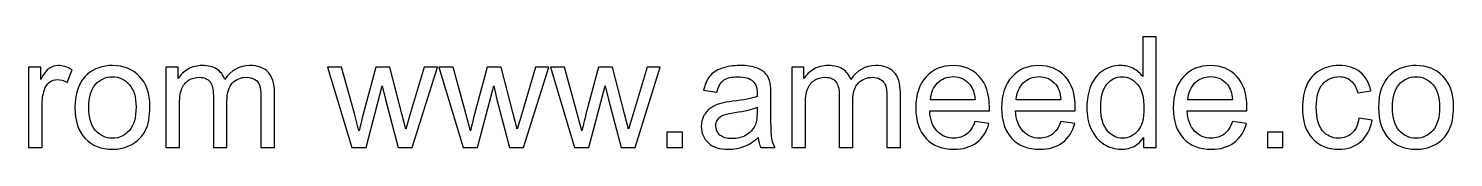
# Model space of a CAD drawing. Header units: millimetres. Extents: x -271 to 347, y -302 to 286.
# Drawn here: x 184.9 to 263.1, y -301.5 to -295.4 of the extents above; entities that cross this region are included whole.
import ezdxf

# ---------------------------------------------------------------- set-up
doc = ezdxf.new("R2010")
doc.units = ezdxf.units.MM
doc.header["$MEASUREMENT"] = 0
doc.layers.add('layer 1', color=7, linetype='Continuous')

msp = doc.modelspace()

# ---------------------------------------------------------------- linework, layer by layer
at = {"layer": 'layer 1', "color": 250}
for points, knots in [([(246.1307, -301.4559), (246.1307, -301.4559), (246.1307, -300.8985), (246.1307, -300.8985), (246.1307, -300.8985), (245.8528, -301.3317), (245.4435, -301.549), (244.9031, -301.549), (244.9031, -301.549), (244.5531, -301.549), (244.2314, -301.4531), (243.9393, -301.2598), (243.9393, -301.2598), (243.6458, -301.0678), (243.4186, -300.7983), (243.2563, -300.454), (243.2563, -300.454), (243.0954, -300.1083), (243.015, -299.7118), (243.015, -299.263), (243.015, -299.263), (243.015, -298.8256), (243.0884, -298.4291), (243.2337, -298.072), (243.2337, -298.072), (243.3805, -297.7164), (243.5992, -297.4427), (243.8913, -297.2536), (243.8913, -297.2536), (244.182, -297.0631), (244.5094, -296.9685), (244.8692, -296.9685), (244.8692, -296.9685), (245.1345, -296.9685), (245.3702, -297.025), (245.5762, -297.1365), (245.5762, -297.1365), (245.7822, -297.248), (245.9501, -297.3947), (246.0799, -297.5739), (246.0799, -297.5739), (246.0799, -297.5739), (246.0799, -295.3937), (246.0799, -295.3937), (246.0799, -295.3937), (246.0799, -295.3937), (246.825, -295.3937), (246.825, -295.3937), (246.825, -295.3937), (246.825, -295.3937), (246.825, -301.4559), (246.825, -301.4559), (246.825, -301.4559), (246.825, -301.4559), (246.1307, -301.4559), (246.1307, -301.4559)], [0, 0, 0, 0, 0.0666667, 0.0666667, 0.0666667, 0.0666667, 0.1333333, 0.1333333, 0.1333333, 0.1333333, 0.2, 0.2, 0.2, 0.2, 0.2666667, 0.2666667, 0.2666667, 0.2666667, 0.3333333, 0.3333333, 0.3333333, 0.3333333, 0.4, 0.4, 0.4, 0.4, 0.4666667, 0.4666667, 0.4666667, 0.4666667, 0.5333333, 0.5333333, 0.5333333, 0.5333333, 0.6, 0.6, 0.6, 0.6, 0.6666667, 0.6666667, 0.6666667, 0.6666667, 0.7333333, 0.7333333, 0.7333333, 0.7333333, 0.8, 0.8, 0.8, 0.8, 0.8666667, 0.8666667, 0.8666667, 0.8666667, 1, 1, 1, 1]), ([(184.9446, -301.4559), (184.9446, -301.4559), (184.9446, -297.0617), (184.9446, -297.0617), (184.9446, -297.0617), (184.9446, -297.0617), (185.6135, -297.0617), (185.6135, -297.0617), (185.6135, -297.0617), (185.6135, -297.0617), (185.6135, -297.7348), (185.6135, -297.7348), (185.6135, -297.7348), (185.7842, -297.4229), (185.9423, -297.2169), (186.0876, -297.1181), (186.0876, -297.1181), (186.233, -297.0179), (186.3924, -296.9685), (186.566, -296.9685), (186.566, -296.9685), (186.8172, -296.9685), (187.0726, -297.0476), (187.3322, -297.2042), (187.3322, -297.2042), (187.3322, -297.2042), (187.067, -297.8914), (187.067, -297.8914), (187.067, -297.8914), (186.8863, -297.7898), (186.7057, -297.739), (186.5251, -297.739), (186.5251, -297.739), (186.3628, -297.739), (186.2175, -297.7884), (186.0891, -297.8858), (186.0891, -297.8858), (185.9606, -297.9831), (185.8689, -298.1186), (185.8139, -298.2922), (185.8139, -298.2922), (185.7306, -298.5561), (185.6897, -298.8453), (185.6897, -299.16), (185.6897, -299.16), (185.6897, -299.16), (185.6897, -301.4559), (185.6897, -301.4559), (185.6897, -301.4559), (185.6897, -301.4559), (184.9446, -301.4559), (184.9446, -301.4559)], [0, 0, 0, 0, 0.0714286, 0.0714286, 0.0714286, 0.0714286, 0.1428571, 0.1428571, 0.1428571, 0.1428571, 0.2142857, 0.2142857, 0.2142857, 0.2142857, 0.2857143, 0.2857143, 0.2857143, 0.2857143, 0.3571429, 0.3571429, 0.3571429, 0.3571429, 0.4285714, 0.4285714, 0.4285714, 0.4285714, 0.5, 0.5, 0.5, 0.5, 0.5714286, 0.5714286, 0.5714286, 0.5714286, 0.6428571, 0.6428571, 0.6428571, 0.6428571, 0.7142857, 0.7142857, 0.7142857, 0.7142857, 0.7857143, 0.7857143, 0.7857143, 0.7857143, 0.8571429, 0.8571429, 0.8571429, 0.8571429, 1, 1, 1, 1]), ([(187.4931, -299.2588), (187.4931, -298.4474), (187.7189, -297.8463), (188.1718, -297.4554), (188.1718, -297.4554), (188.5486, -297.1308), (189.0101, -296.9685), (189.5533, -296.9685), (189.5533, -296.9685), (190.1559, -296.9685), (190.6498, -297.1661), (191.0336, -297.5612), (191.0336, -297.5612), (191.416, -297.9549), (191.6079, -298.501), (191.6079, -299.1967), (191.6079, -299.1967), (191.6079, -299.7611), (191.5233, -300.2042), (191.3539, -300.5274), (191.3539, -300.5274), (191.1846, -300.8505), (190.9376, -301.1017), (190.6131, -301.2809), (190.6131, -301.2809), (190.2899, -301.4601), (189.9357, -301.549), (189.5533, -301.549), (189.5533, -301.549), (188.9381, -301.549), (188.4414, -301.3529), (188.0618, -300.9592), (188.0618, -300.9592), (187.6822, -300.5655), (187.4931, -299.9982), (187.4931, -299.2588)], [0, 0, 0, 0, 0.1, 0.1, 0.1, 0.1, 0.2, 0.2, 0.2, 0.2, 0.3, 0.3, 0.3, 0.3, 0.4, 0.4, 0.4, 0.4, 0.5, 0.5, 0.5, 0.5, 0.6, 0.6, 0.6, 0.6, 0.7, 0.7, 0.7, 0.7, 0.8, 0.8, 0.8, 0.8, 1, 1, 1, 1]), ([(192.4814, -301.4559), (192.4814, -301.4559), (192.4814, -297.0617), (192.4814, -297.0617), (192.4814, -297.0617), (192.4814, -297.0617), (193.1503, -297.0617), (193.1503, -297.0617), (193.1503, -297.0617), (193.1503, -297.0617), (193.1503, -297.6826), (193.1503, -297.6826), (193.1503, -297.6826), (193.2871, -297.4681), (193.4706, -297.2945), (193.6992, -297.1647), (193.6992, -297.1647), (193.9278, -297.0335), (194.1874, -296.9685), (194.4795, -296.9685), (194.4795, -296.9685), (194.8041, -296.9685), (195.0708, -297.0363), (195.2782, -297.1703), (195.2782, -297.1703), (195.4857, -297.3058), (195.6324, -297.4935), (195.7171, -297.7362), (195.7171, -297.7362), (196.067, -297.224), (196.52, -296.9685), (197.0788, -296.9685), (197.0788, -296.9685), (197.5163, -296.9685), (197.8535, -297.0885), (198.0878, -297.3298), (198.0878, -297.3298), (198.3234, -297.5711), (198.442, -297.9422), (198.442, -298.4432), (198.442, -298.4432), (198.442, -298.4432), (198.442, -301.4559), (198.442, -301.4559), (198.442, -301.4559), (198.442, -301.4559), (197.6969, -301.4559), (197.6969, -301.4559), (197.6969, -301.4559), (197.6969, -301.4559), (197.6969, -298.6901), (197.6969, -298.6901), (197.6969, -298.6901), (197.6969, -298.3938), (197.6715, -298.1793), (197.6235, -298.0481), (197.6235, -298.0481), (197.5755, -297.9168), (197.488, -297.8124), (197.3596, -297.732), (197.3596, -297.732), (197.2326, -297.6515), (197.0831, -297.612), (196.9123, -297.612), (196.9123, -297.612), (196.6019, -297.612), (196.345, -297.715), (196.1404, -297.9196), (196.1404, -297.9196), (195.9358, -298.1257), (195.8342, -298.4545), (195.8342, -298.906), (195.8342, -298.906), (195.8342, -298.906), (195.8342, -301.4559), (195.8342, -301.4559), (195.8342, -301.4559), (195.8342, -301.4559), (195.0891, -301.4559), (195.0891, -301.4559), (195.0891, -301.4559), (195.0891, -301.4559), (195.0891, -298.604), (195.0891, -298.604), (195.0891, -298.604), (195.0891, -298.2738), (195.0285, -298.0255), (194.9071, -297.8604), (194.9071, -297.8604), (194.7858, -297.6953), (194.5868, -297.612), (194.3116, -297.612), (194.3116, -297.612), (194.1028, -297.612), (193.9095, -297.6671), (193.7317, -297.7771), (193.7317, -297.7771), (193.5539, -297.8872), (193.4254, -298.0481), (193.345, -298.2611), (193.345, -298.2611), (193.266, -298.4728), (193.2265, -298.779), (193.2265, -299.1784), (193.2265, -299.1784), (193.2265, -299.1784), (193.2265, -301.4559), (193.2265, -301.4559), (193.2265, -301.4559), (193.2265, -301.4559), (192.4814, -301.4559), (192.4814, -301.4559)], [0, 0, 0, 0, 0.0344828, 0.0344828, 0.0344828, 0.0344828, 0.0689655, 0.0689655, 0.0689655, 0.0689655, 0.1034483, 0.1034483, 0.1034483, 0.1034483, 0.137931, 0.137931, 0.137931, 0.137931, 0.1724138, 0.1724138, 0.1724138, 0.1724138, 0.2068966, 0.2068966, 0.2068966, 0.2068966, 0.2413793, 0.2413793, 0.2413793, 0.2413793, 0.2758621, 0.2758621, 0.2758621, 0.2758621, 0.3103448, 0.3103448, 0.3103448, 0.3103448, 0.3448276, 0.3448276, 0.3448276, 0.3448276, 0.3793103, 0.3793103, 0.3793103, 0.3793103, 0.4137931, 0.4137931, 0.4137931, 0.4137931, 0.4482759, 0.4482759, 0.4482759, 0.4482759, 0.4827586, 0.4827586, 0.4827586, 0.4827586, 0.5172414, 0.5172414, 0.5172414, 0.5172414, 0.5517241, 0.5517241, 0.5517241, 0.5517241, 0.5862069, 0.5862069, 0.5862069, 0.5862069, 0.6206897, 0.6206897, 0.6206897, 0.6206897, 0.6551724, 0.6551724, 0.6551724, 0.6551724, 0.6896552, 0.6896552, 0.6896552, 0.6896552, 0.7241379, 0.7241379, 0.7241379, 0.7241379, 0.7586207, 0.7586207, 0.7586207, 0.7586207, 0.7931034, 0.7931034, 0.7931034, 0.7931034, 0.8275862, 0.8275862, 0.8275862, 0.8275862, 0.862069, 0.862069, 0.862069, 0.862069, 0.8965517, 0.8965517, 0.8965517, 0.8965517, 0.9310345, 0.9310345, 0.9310345, 0.9310345, 1, 1, 1, 1]), ([(202.6767, -301.4559), (202.6767, -301.4559), (201.3489, -297.0617), (201.3489, -297.0617), (201.3489, -297.0617), (201.3489, -297.0617), (202.1278, -297.0617), (202.1278, -297.0617), (202.1278, -297.0617), (202.1278, -297.0617), (202.8291, -299.5975), (202.8291, -299.5975), (202.8291, -299.5975), (202.8291, -299.5975), (203.0775, -300.5415), (203.0775, -300.5415), (203.0775, -300.5415), (203.0874, -300.4949), (203.1636, -300.193), (203.3047, -299.6356), (203.3047, -299.6356), (203.3047, -299.6356), (204.0004, -297.0617), (204.0004, -297.0617), (204.0004, -297.0617), (204.0004, -297.0617), (204.7638, -297.0617), (204.7638, -297.0617), (204.7638, -297.0617), (204.7638, -297.0617), (205.4256, -299.613), (205.4256, -299.613), (205.4256, -299.613), (205.4256, -299.613), (205.6415, -300.4498), (205.6415, -300.4498), (205.6415, -300.4498), (205.6415, -300.4498), (205.8941, -299.6017), (205.8941, -299.6017), (205.8941, -299.6017), (205.8941, -299.6017), (206.6533, -297.0617), (206.6533, -297.0617), (206.6533, -297.0617), (206.6533, -297.0617), (207.3772, -297.0617), (207.3772, -297.0617), (207.3772, -297.0617), (207.3772, -297.0617), (205.9985, -301.4559), (205.9985, -301.4559), (205.9985, -301.4559), (205.9985, -301.4559), (205.228, -301.4559), (205.228, -301.4559), (205.228, -301.4559), (205.228, -301.4559), (204.5309, -298.827), (204.5309, -298.827), (204.5309, -298.827), (204.5309, -298.827), (204.3545, -298.0749), (204.3545, -298.0749), (204.3545, -298.0749), (204.3545, -298.0749), (203.4655, -301.4559), (203.4655, -301.4559), (203.4655, -301.4559), (203.4655, -301.4559), (202.6767, -301.4559), (202.6767, -301.4559)], [0, 0, 0, 0, 0.0526316, 0.0526316, 0.0526316, 0.0526316, 0.1052632, 0.1052632, 0.1052632, 0.1052632, 0.1578947, 0.1578947, 0.1578947, 0.1578947, 0.2105263, 0.2105263, 0.2105263, 0.2105263, 0.2631579, 0.2631579, 0.2631579, 0.2631579, 0.3157895, 0.3157895, 0.3157895, 0.3157895, 0.3684211, 0.3684211, 0.3684211, 0.3684211, 0.4210526, 0.4210526, 0.4210526, 0.4210526, 0.4736842, 0.4736842, 0.4736842, 0.4736842, 0.5263158, 0.5263158, 0.5263158, 0.5263158, 0.5789474, 0.5789474, 0.5789474, 0.5789474, 0.6315789, 0.6315789, 0.6315789, 0.6315789, 0.6842105, 0.6842105, 0.6842105, 0.6842105, 0.7368421, 0.7368421, 0.7368421, 0.7368421, 0.7894737, 0.7894737, 0.7894737, 0.7894737, 0.8421053, 0.8421053, 0.8421053, 0.8421053, 0.8947368, 0.8947368, 0.8947368, 0.8947368, 1, 1, 1, 1]), ([(208.7911, -301.4559), (208.7911, -301.4559), (207.4633, -297.0617), (207.4633, -297.0617), (207.4633, -297.0617), (207.4633, -297.0617), (208.2422, -297.0617), (208.2422, -297.0617), (208.2422, -297.0617), (208.2422, -297.0617), (208.9435, -299.5975), (208.9435, -299.5975), (208.9435, -299.5975), (208.9435, -299.5975), (209.1919, -300.5415), (209.1919, -300.5415), (209.1919, -300.5415), (209.2018, -300.4949), (209.278, -300.193), (209.4191, -299.6356), (209.4191, -299.6356), (209.4191, -299.6356), (210.1148, -297.0617), (210.1148, -297.0617), (210.1148, -297.0617), (210.1148, -297.0617), (210.8782, -297.0617), (210.8782, -297.0617), (210.8782, -297.0617), (210.8782, -297.0617), (211.54, -299.613), (211.54, -299.613), (211.54, -299.613), (211.54, -299.613), (211.7559, -300.4498), (211.7559, -300.4498), (211.7559, -300.4498), (211.7559, -300.4498), (212.0085, -299.6017), (212.0085, -299.6017), (212.0085, -299.6017), (212.0085, -299.6017), (212.7677, -297.0617), (212.7677, -297.0617), (212.7677, -297.0617), (212.7677, -297.0617), (213.4916, -297.0617), (213.4916, -297.0617), (213.4916, -297.0617), (213.4916, -297.0617), (212.1129, -301.4559), (212.1129, -301.4559), (212.1129, -301.4559), (212.1129, -301.4559), (211.3424, -301.4559), (211.3424, -301.4559), (211.3424, -301.4559), (211.3424, -301.4559), (210.6453, -298.827), (210.6453, -298.827), (210.6453, -298.827), (210.6453, -298.827), (210.4689, -298.0749), (210.4689, -298.0749), (210.4689, -298.0749), (210.4689, -298.0749), (209.5799, -301.4559), (209.5799, -301.4559), (209.5799, -301.4559), (209.5799, -301.4559), (208.7911, -301.4559), (208.7911, -301.4559)], [0, 0, 0, 0, 0.0526316, 0.0526316, 0.0526316, 0.0526316, 0.1052632, 0.1052632, 0.1052632, 0.1052632, 0.1578947, 0.1578947, 0.1578947, 0.1578947, 0.2105263, 0.2105263, 0.2105263, 0.2105263, 0.2631579, 0.2631579, 0.2631579, 0.2631579, 0.3157895, 0.3157895, 0.3157895, 0.3157895, 0.3684211, 0.3684211, 0.3684211, 0.3684211, 0.4210526, 0.4210526, 0.4210526, 0.4210526, 0.4736842, 0.4736842, 0.4736842, 0.4736842, 0.5263158, 0.5263158, 0.5263158, 0.5263158, 0.5789474, 0.5789474, 0.5789474, 0.5789474, 0.6315789, 0.6315789, 0.6315789, 0.6315789, 0.6842105, 0.6842105, 0.6842105, 0.6842105, 0.7368421, 0.7368421, 0.7368421, 0.7368421, 0.7894737, 0.7894737, 0.7894737, 0.7894737, 0.8421053, 0.8421053, 0.8421053, 0.8421053, 0.8947368, 0.8947368, 0.8947368, 0.8947368, 1, 1, 1, 1]), ([(214.9055, -301.4559), (214.9055, -301.4559), (213.5777, -297.0617), (213.5777, -297.0617), (213.5777, -297.0617), (213.5777, -297.0617), (214.3566, -297.0617), (214.3566, -297.0617), (214.3566, -297.0617), (214.3566, -297.0617), (215.0579, -299.5975), (215.0579, -299.5975), (215.0579, -299.5975), (215.0579, -299.5975), (215.3063, -300.5415), (215.3063, -300.5415), (215.3063, -300.5415), (215.3162, -300.4949), (215.3924, -300.193), (215.5335, -299.6356), (215.5335, -299.6356), (215.5335, -299.6356), (216.2292, -297.0617), (216.2292, -297.0617), (216.2292, -297.0617), (216.2292, -297.0617), (216.9926, -297.0617), (216.9926, -297.0617), (216.9926, -297.0617), (216.9926, -297.0617), (217.6544, -299.613), (217.6544, -299.613), (217.6544, -299.613), (217.6544, -299.613), (217.8703, -300.4498), (217.8703, -300.4498), (217.8703, -300.4498), (217.8703, -300.4498), (218.1229, -299.6017), (218.1229, -299.6017), (218.1229, -299.6017), (218.1229, -299.6017), (218.8821, -297.0617), (218.8821, -297.0617), (218.8821, -297.0617), (218.8821, -297.0617), (219.606, -297.0617), (219.606, -297.0617), (219.606, -297.0617), (219.606, -297.0617), (218.2273, -301.4559), (218.2273, -301.4559), (218.2273, -301.4559), (218.2273, -301.4559), (217.4568, -301.4559), (217.4568, -301.4559), (217.4568, -301.4559), (217.4568, -301.4559), (216.7597, -298.827), (216.7597, -298.827), (216.7597, -298.827), (216.7597, -298.827), (216.5833, -298.0749), (216.5833, -298.0749), (216.5833, -298.0749), (216.5833, -298.0749), (215.6943, -301.4559), (215.6943, -301.4559), (215.6943, -301.4559), (215.6943, -301.4559), (214.9055, -301.4559), (214.9055, -301.4559)], [0, 0, 0, 0, 0.0526316, 0.0526316, 0.0526316, 0.0526316, 0.1052632, 0.1052632, 0.1052632, 0.1052632, 0.1578947, 0.1578947, 0.1578947, 0.1578947, 0.2105263, 0.2105263, 0.2105263, 0.2105263, 0.2631579, 0.2631579, 0.2631579, 0.2631579, 0.3157895, 0.3157895, 0.3157895, 0.3157895, 0.3684211, 0.3684211, 0.3684211, 0.3684211, 0.4210526, 0.4210526, 0.4210526, 0.4210526, 0.4736842, 0.4736842, 0.4736842, 0.4736842, 0.5263158, 0.5263158, 0.5263158, 0.5263158, 0.5789474, 0.5789474, 0.5789474, 0.5789474, 0.6315789, 0.6315789, 0.6315789, 0.6315789, 0.6842105, 0.6842105, 0.6842105, 0.6842105, 0.7368421, 0.7368421, 0.7368421, 0.7368421, 0.7894737, 0.7894737, 0.7894737, 0.7894737, 0.8421053, 0.8421053, 0.8421053, 0.8421053, 0.8947368, 0.8947368, 0.8947368, 0.8947368, 1, 1, 1, 1]), ([(224.9851, -300.9056), (224.7085, -301.1412), (224.4418, -301.3063), (224.1864, -301.4037), (224.1864, -301.4037), (223.931, -301.5011), (223.6573, -301.549), (223.3637, -301.549), (223.3637, -301.549), (222.8811, -301.549), (222.51, -301.4319), (222.2504, -301.1963), (222.2504, -301.1963), (221.9907, -300.962), (221.8609, -300.6614), (221.8609, -300.296), (221.8609, -300.296), (221.8609, -300.0815), (221.9103, -299.8853), (222.0077, -299.7075), (222.0077, -299.7075), (222.1064, -299.5297), (222.2348, -299.3886), (222.3929, -299.2814), (222.3929, -299.2814), (222.5523, -299.1741), (222.7301, -299.0923), (222.9291, -299.0372), (222.9291, -299.0372), (223.0759, -298.9991), (223.2974, -298.9625), (223.5923, -298.9258), (223.5923, -298.9258), (224.1935, -298.8552), (224.638, -298.7691), (224.9216, -298.6704), (224.9216, -298.6704), (224.9244, -298.5688), (224.9258, -298.5038), (224.9258, -298.477), (224.9258, -298.477), (224.9258, -298.1751), (224.8553, -297.962), (224.7142, -297.8378), (224.7142, -297.8378), (224.5237, -297.6699), (224.24, -297.5866), (223.8647, -297.5866), (223.8647, -297.5866), (223.5133, -297.5866), (223.2537, -297.6487), (223.0872, -297.7715), (223.0872, -297.7715), (222.9192, -297.8942), (222.7965, -298.1116), (222.716, -298.4248), (222.716, -298.4248), (222.716, -298.4248), (221.9879, -298.3232), (221.9879, -298.3232), (221.9879, -298.3232), (222.0542, -298.0114), (222.1629, -297.7588), (222.3153, -297.5669), (222.3153, -297.5669), (222.4677, -297.375), (222.6878, -297.2282), (222.9757, -297.1238), (222.9757, -297.1238), (223.2621, -297.0208), (223.5966, -296.9685), (223.9748, -296.9685), (223.9748, -296.9685), (224.3501, -296.9685), (224.6563, -297.0123), (224.892, -297.1012), (224.892, -297.1012), (225.1262, -297.1901), (225.2998, -297.3002), (225.4099, -297.4342), (225.4099, -297.4342), (225.5199, -297.5683), (225.5975, -297.7376), (225.6427, -297.9422), (225.6427, -297.9422), (225.6667, -298.0692), (225.6794, -298.2978), (225.6794, -298.6266), (225.6794, -298.6266), (225.6794, -298.6266), (225.6794, -299.6144), (225.6794, -299.6144), (225.6794, -299.6144), (225.6794, -300.3044), (225.6949, -300.7405), (225.7259, -300.9253), (225.7259, -300.9253), (225.7556, -301.1102), (225.8177, -301.2866), (225.908, -301.4559), (225.908, -301.4559), (225.908, -301.4559), (225.129, -301.4559), (225.129, -301.4559), (225.129, -301.4559), (225.0543, -301.2993), (225.0063, -301.1158), (224.9851, -300.9056)], [0, 0, 0, 0, 0.0357143, 0.0357143, 0.0357143, 0.0357143, 0.0714286, 0.0714286, 0.0714286, 0.0714286, 0.1071429, 0.1071429, 0.1071429, 0.1071429, 0.1428571, 0.1428571, 0.1428571, 0.1428571, 0.1785714, 0.1785714, 0.1785714, 0.1785714, 0.2142857, 0.2142857, 0.2142857, 0.2142857, 0.25, 0.25, 0.25, 0.25, 0.2857143, 0.2857143, 0.2857143, 0.2857143, 0.3214286, 0.3214286, 0.3214286, 0.3214286, 0.3571429, 0.3571429, 0.3571429, 0.3571429, 0.3928571, 0.3928571, 0.3928571, 0.3928571, 0.4285714, 0.4285714, 0.4285714, 0.4285714, 0.4642857, 0.4642857, 0.4642857, 0.4642857, 0.5, 0.5, 0.5, 0.5, 0.5357143, 0.5357143, 0.5357143, 0.5357143, 0.5714286, 0.5714286, 0.5714286, 0.5714286, 0.6071429, 0.6071429, 0.6071429, 0.6071429, 0.6428571, 0.6428571, 0.6428571, 0.6428571, 0.6785714, 0.6785714, 0.6785714, 0.6785714, 0.7142857, 0.7142857, 0.7142857, 0.7142857, 0.75, 0.75, 0.75, 0.75, 0.7857143, 0.7857143, 0.7857143, 0.7857143, 0.8214286, 0.8214286, 0.8214286, 0.8214286, 0.8571429, 0.8571429, 0.8571429, 0.8571429, 0.8928571, 0.8928571, 0.8928571, 0.8928571, 0.9285714, 0.9285714, 0.9285714, 0.9285714, 1, 1, 1, 1]), ([(226.8238, -301.4559), (226.8238, -301.4559), (226.8238, -297.0617), (226.8238, -297.0617), (226.8238, -297.0617), (226.8238, -297.0617), (227.4927, -297.0617), (227.4927, -297.0617), (227.4927, -297.0617), (227.4927, -297.0617), (227.4927, -297.6826), (227.4927, -297.6826), (227.4927, -297.6826), (227.6295, -297.4681), (227.813, -297.2945), (228.0416, -297.1647), (228.0416, -297.1647), (228.2702, -297.0335), (228.5298, -296.9685), (228.8219, -296.9685), (228.8219, -296.9685), (229.1465, -296.9685), (229.4132, -297.0363), (229.6206, -297.1703), (229.6206, -297.1703), (229.8281, -297.3058), (229.9748, -297.4935), (230.0595, -297.7362), (230.0595, -297.7362), (230.4094, -297.224), (230.8624, -296.9685), (231.4212, -296.9685), (231.4212, -296.9685), (231.8587, -296.9685), (232.1959, -297.0885), (232.4302, -297.3298), (232.4302, -297.3298), (232.6658, -297.5711), (232.7844, -297.9422), (232.7844, -298.4432), (232.7844, -298.4432), (232.7844, -298.4432), (232.7844, -301.4559), (232.7844, -301.4559), (232.7844, -301.4559), (232.7844, -301.4559), (232.0393, -301.4559), (232.0393, -301.4559), (232.0393, -301.4559), (232.0393, -301.4559), (232.0393, -298.6901), (232.0393, -298.6901), (232.0393, -298.6901), (232.0393, -298.3938), (232.0139, -298.1793), (231.9659, -298.0481), (231.9659, -298.0481), (231.9179, -297.9168), (231.8304, -297.8124), (231.702, -297.732), (231.702, -297.732), (231.575, -297.6515), (231.4255, -297.612), (231.2547, -297.612), (231.2547, -297.612), (230.9443, -297.612), (230.6874, -297.715), (230.4828, -297.9196), (230.4828, -297.9196), (230.2782, -298.1257), (230.1766, -298.4545), (230.1766, -298.906), (230.1766, -298.906), (230.1766, -298.906), (230.1766, -301.4559), (230.1766, -301.4559), (230.1766, -301.4559), (230.1766, -301.4559), (229.4315, -301.4559), (229.4315, -301.4559), (229.4315, -301.4559), (229.4315, -301.4559), (229.4315, -298.604), (229.4315, -298.604), (229.4315, -298.604), (229.4315, -298.2738), (229.3709, -298.0255), (229.2495, -297.8604), (229.2495, -297.8604), (229.1282, -297.6953), (228.9292, -297.612), (228.654, -297.612), (228.654, -297.612), (228.4452, -297.612), (228.2519, -297.6671), (228.0741, -297.7771), (228.0741, -297.7771), (227.8963, -297.8872), (227.7678, -298.0481), (227.6874, -298.2611), (227.6874, -298.2611), (227.6084, -298.4728), (227.5689, -298.779), (227.5689, -299.1784), (227.5689, -299.1784), (227.5689, -299.1784), (227.5689, -301.4559), (227.5689, -301.4559), (227.5689, -301.4559), (227.5689, -301.4559), (226.8238, -301.4559), (226.8238, -301.4559)], [0, 0, 0, 0, 0.0344828, 0.0344828, 0.0344828, 0.0344828, 0.0689655, 0.0689655, 0.0689655, 0.0689655, 0.1034483, 0.1034483, 0.1034483, 0.1034483, 0.137931, 0.137931, 0.137931, 0.137931, 0.1724138, 0.1724138, 0.1724138, 0.1724138, 0.2068966, 0.2068966, 0.2068966, 0.2068966, 0.2413793, 0.2413793, 0.2413793, 0.2413793, 0.2758621, 0.2758621, 0.2758621, 0.2758621, 0.3103448, 0.3103448, 0.3103448, 0.3103448, 0.3448276, 0.3448276, 0.3448276, 0.3448276, 0.3793103, 0.3793103, 0.3793103, 0.3793103, 0.4137931, 0.4137931, 0.4137931, 0.4137931, 0.4482759, 0.4482759, 0.4482759, 0.4482759, 0.4827586, 0.4827586, 0.4827586, 0.4827586, 0.5172414, 0.5172414, 0.5172414, 0.5172414, 0.5517241, 0.5517241, 0.5517241, 0.5517241, 0.5862069, 0.5862069, 0.5862069, 0.5862069, 0.6206897, 0.6206897, 0.6206897, 0.6206897, 0.6551724, 0.6551724, 0.6551724, 0.6551724, 0.6896552, 0.6896552, 0.6896552, 0.6896552, 0.7241379, 0.7241379, 0.7241379, 0.7241379, 0.7586207, 0.7586207, 0.7586207, 0.7586207, 0.7931034, 0.7931034, 0.7931034, 0.7931034, 0.8275862, 0.8275862, 0.8275862, 0.8275862, 0.862069, 0.862069, 0.862069, 0.862069, 0.8965517, 0.8965517, 0.8965517, 0.8965517, 0.9310345, 0.9310345, 0.9310345, 0.9310345, 1, 1, 1, 1]), ([(236.8738, -300.0335), (236.8738, -300.0335), (237.6443, -300.1351), (237.6443, -300.1351), (237.6443, -300.1351), (237.5243, -300.5824), (237.3, -300.931), (236.9726, -301.1779), (236.9726, -301.1779), (236.6452, -301.4249), (236.2275, -301.549), (235.7181, -301.549), (235.7181, -301.549), (235.0775, -301.549), (234.5695, -301.3515), (234.1941, -300.9564), (234.1941, -300.9564), (233.8187, -300.5627), (233.6311, -300.0081), (233.6311, -299.2955), (233.6311, -299.2955), (233.6311, -298.5589), (233.8202, -297.986), (234.1997, -297.5796), (234.1997, -297.5796), (234.5793, -297.1717), (235.0718, -296.9685), (235.6772, -296.9685), (235.6772, -296.9685), (236.2628, -296.9685), (236.7412, -297.1675), (237.1123, -297.5669), (237.1123, -297.5669), (237.4834, -297.9662), (237.6697, -298.5278), (237.6697, -299.2517), (237.6697, -299.2517), (237.6697, -299.2955), (237.6683, -299.3618), (237.6655, -299.4493), (237.6655, -299.4493), (237.6655, -299.4493), (234.3931, -299.4493), (234.3931, -299.4493), (234.3931, -299.4493), (234.4213, -299.9305), (234.5568, -300.3002), (234.8023, -300.5556), (234.8023, -300.5556), (235.0464, -300.811), (235.3526, -300.9394), (235.7181, -300.9394), (235.7181, -300.9394), (235.9905, -300.9394), (236.2233, -300.8675), (236.4152, -300.7235), (236.4152, -300.7235), (236.6085, -300.5796), (236.7609, -300.3496), (236.8738, -300.0335)], [0, 0, 0, 0, 0.0625, 0.0625, 0.0625, 0.0625, 0.125, 0.125, 0.125, 0.125, 0.1875, 0.1875, 0.1875, 0.1875, 0.25, 0.25, 0.25, 0.25, 0.3125, 0.3125, 0.3125, 0.3125, 0.375, 0.375, 0.375, 0.375, 0.4375, 0.4375, 0.4375, 0.4375, 0.5, 0.5, 0.5, 0.5, 0.5625, 0.5625, 0.5625, 0.5625, 0.625, 0.625, 0.625, 0.625, 0.6875, 0.6875, 0.6875, 0.6875, 0.75, 0.75, 0.75, 0.75, 0.8125, 0.8125, 0.8125, 0.8125, 0.875, 0.875, 0.875, 0.875, 1, 1, 1, 1]), ([(241.5827, -300.0335), (241.5827, -300.0335), (242.3532, -300.1351), (242.3532, -300.1351), (242.3532, -300.1351), (242.2332, -300.5824), (242.0089, -300.931), (241.6815, -301.1779), (241.6815, -301.1779), (241.3541, -301.4249), (240.9364, -301.549), (240.427, -301.549), (240.427, -301.549), (239.7864, -301.549), (239.2784, -301.3515), (238.903, -300.9564), (238.903, -300.9564), (238.5276, -300.5627), (238.34, -300.0081), (238.34, -299.2955), (238.34, -299.2955), (238.34, -298.5589), (238.5291, -297.986), (238.9086, -297.5796), (238.9086, -297.5796), (239.2882, -297.1717), (239.7807, -296.9685), (240.3861, -296.9685), (240.3861, -296.9685), (240.9717, -296.9685), (241.4501, -297.1675), (241.8212, -297.5669), (241.8212, -297.5669), (242.1923, -297.9662), (242.3786, -298.5278), (242.3786, -299.2517), (242.3786, -299.2517), (242.3786, -299.2955), (242.3772, -299.3618), (242.3744, -299.4493), (242.3744, -299.4493), (242.3744, -299.4493), (239.102, -299.4493), (239.102, -299.4493), (239.102, -299.4493), (239.1302, -299.9305), (239.2657, -300.3002), (239.5112, -300.5556), (239.5112, -300.5556), (239.7553, -300.811), (240.0615, -300.9394), (240.427, -300.9394), (240.427, -300.9394), (240.6994, -300.9394), (240.9322, -300.8675), (241.1241, -300.7235), (241.1241, -300.7235), (241.3174, -300.5796), (241.4698, -300.3496), (241.5827, -300.0335)], [0, 0, 0, 0, 0.0625, 0.0625, 0.0625, 0.0625, 0.125, 0.125, 0.125, 0.125, 0.1875, 0.1875, 0.1875, 0.1875, 0.25, 0.25, 0.25, 0.25, 0.3125, 0.3125, 0.3125, 0.3125, 0.375, 0.375, 0.375, 0.375, 0.4375, 0.4375, 0.4375, 0.4375, 0.5, 0.5, 0.5, 0.5, 0.5625, 0.5625, 0.5625, 0.5625, 0.625, 0.625, 0.625, 0.625, 0.6875, 0.6875, 0.6875, 0.6875, 0.75, 0.75, 0.75, 0.75, 0.8125, 0.8125, 0.8125, 0.8125, 0.875, 0.875, 0.875, 0.875, 1, 1, 1, 1]), ([(251.0005, -300.0335), (251.0005, -300.0335), (251.771, -300.1351), (251.771, -300.1351), (251.771, -300.1351), (251.651, -300.5824), (251.4267, -300.931), (251.0993, -301.1779), (251.0993, -301.1779), (250.7719, -301.4249), (250.3542, -301.549), (249.8448, -301.549), (249.8448, -301.549), (249.2042, -301.549), (248.6962, -301.3515), (248.3208, -300.9564), (248.3208, -300.9564), (247.9454, -300.5627), (247.7578, -300.0081), (247.7578, -299.2955), (247.7578, -299.2955), (247.7578, -298.5589), (247.9469, -297.986), (248.3264, -297.5796), (248.3264, -297.5796), (248.706, -297.1717), (249.1985, -296.9685), (249.8039, -296.9685), (249.8039, -296.9685), (250.3895, -296.9685), (250.8679, -297.1675), (251.239, -297.5669), (251.239, -297.5669), (251.6101, -297.9662), (251.7964, -298.5278), (251.7964, -299.2517), (251.7964, -299.2517), (251.7964, -299.2955), (251.795, -299.3618), (251.7922, -299.4493), (251.7922, -299.4493), (251.7922, -299.4493), (248.5198, -299.4493), (248.5198, -299.4493), (248.5198, -299.4493), (248.548, -299.9305), (248.6835, -300.3002), (248.929, -300.5556), (248.929, -300.5556), (249.1731, -300.811), (249.4793, -300.9394), (249.8448, -300.9394), (249.8448, -300.9394), (250.1172, -300.9394), (250.35, -300.8675), (250.5419, -300.7235), (250.5419, -300.7235), (250.7352, -300.5796), (250.8876, -300.3496), (251.0005, -300.0335)], [0, 0, 0, 0, 0.0625, 0.0625, 0.0625, 0.0625, 0.125, 0.125, 0.125, 0.125, 0.1875, 0.1875, 0.1875, 0.1875, 0.25, 0.25, 0.25, 0.25, 0.3125, 0.3125, 0.3125, 0.3125, 0.375, 0.375, 0.375, 0.375, 0.4375, 0.4375, 0.4375, 0.4375, 0.5, 0.5, 0.5, 0.5, 0.5625, 0.5625, 0.5625, 0.5625, 0.625, 0.625, 0.625, 0.625, 0.6875, 0.6875, 0.6875, 0.6875, 0.75, 0.75, 0.75, 0.75, 0.8125, 0.8125, 0.8125, 0.8125, 0.875, 0.875, 0.875, 0.875, 1, 1, 1, 1]), ([(257.9347, -299.8472), (257.9347, -299.8472), (258.6628, -299.9488), (258.6628, -299.9488), (258.6628, -299.9488), (258.5824, -300.4498), (258.3792, -300.8407), (258.0504, -301.1243), (258.0504, -301.1243), (257.7216, -301.4079), (257.3166, -301.549), (256.8383, -301.549), (256.8383, -301.549), (256.2386, -301.549), (255.7559, -301.3529), (255.3919, -300.9606), (255.3919, -300.9606), (255.0264, -300.5683), (254.8444, -300.0067), (254.8444, -299.2757), (254.8444, -299.2757), (254.8444, -298.8016), (254.9234, -298.3881), (255.08, -298.0325), (255.08, -298.0325), (255.2367, -297.6783), (255.4751, -297.4116), (255.7969, -297.2353), (255.7969, -297.2353), (256.1172, -297.0574), (256.4657, -296.9685), (256.8439, -296.9685), (256.8439, -296.9685), (257.3195, -296.9685), (257.7103, -297.0885), (258.0123, -297.3298), (258.0123, -297.3298), (258.3157, -297.5711), (258.5104, -297.914), (258.5951, -298.3571), (258.5951, -298.3571), (258.5951, -298.3571), (257.8754, -298.4672), (257.8754, -298.4672), (257.8754, -298.4672), (257.8063, -298.1722), (257.6849, -297.9507), (257.5086, -297.8011), (257.5086, -297.8011), (257.3336, -297.6529), (257.1219, -297.5782), (256.8736, -297.5782), (256.8736, -297.5782), (256.4982, -297.5782), (256.1934, -297.7122), (255.9577, -297.9803), (255.9577, -297.9803), (255.7235, -298.2498), (255.6064, -298.6732), (255.6064, -299.2546), (255.6064, -299.2546), (255.6064, -299.8444), (255.7193, -300.272), (255.945, -300.5387), (255.945, -300.5387), (256.1722, -300.8054), (256.4672, -300.9394), (256.8298, -300.9394), (256.8298, -300.9394), (257.1233, -300.9394), (257.3674, -300.8505), (257.5622, -300.6713), (257.5622, -300.6713), (257.7583, -300.4935), (257.8825, -300.2184), (257.9347, -299.8472)], [0, 0, 0, 0, 0.05, 0.05, 0.05, 0.05, 0.1, 0.1, 0.1, 0.1, 0.15, 0.15, 0.15, 0.15, 0.2, 0.2, 0.2, 0.2, 0.25, 0.25, 0.25, 0.25, 0.3, 0.3, 0.3, 0.3, 0.35, 0.35, 0.35, 0.35, 0.4, 0.4, 0.4, 0.4, 0.45, 0.45, 0.45, 0.45, 0.5, 0.5, 0.5, 0.5, 0.55, 0.55, 0.55, 0.55, 0.6, 0.6, 0.6, 0.6, 0.65, 0.65, 0.65, 0.65, 0.7, 0.7, 0.7, 0.7, 0.75, 0.75, 0.75, 0.75, 0.8, 0.8, 0.8, 0.8, 0.85, 0.85, 0.85, 0.85, 0.9, 0.9, 0.9, 0.9, 1, 1, 1, 1]), ([(259.0185, -299.2588), (259.0185, -298.4474), (259.2443, -297.8463), (259.6972, -297.4554), (259.6972, -297.4554), (260.074, -297.1308), (260.5355, -296.9685), (261.0787, -296.9685), (261.0787, -296.9685), (261.6813, -296.9685), (262.1752, -297.1661), (262.559, -297.5612), (262.559, -297.5612), (262.9414, -297.9549), (263.1333, -298.501), (263.1333, -299.1967), (263.1333, -299.1967), (263.1333, -299.7611), (263.0487, -300.2042), (262.8793, -300.5274), (262.8793, -300.5274), (262.71, -300.8505), (262.463, -301.1017), (262.1385, -301.2809), (262.1385, -301.2809), (261.8153, -301.4601), (261.4611, -301.549), (261.0787, -301.549), (261.0787, -301.549), (260.4635, -301.549), (259.9668, -301.3529), (259.5872, -300.9592), (259.5872, -300.9592), (259.2076, -300.5655), (259.0185, -299.9982), (259.0185, -299.2588)], [0, 0, 0, 0, 0.1, 0.1, 0.1, 0.1, 0.2, 0.2, 0.2, 0.2, 0.3, 0.3, 0.3, 0.3, 0.4, 0.4, 0.4, 0.4, 0.5, 0.5, 0.5, 0.5, 0.6, 0.6, 0.6, 0.6, 0.7, 0.7, 0.7, 0.7, 0.8, 0.8, 0.8, 0.8, 1, 1, 1, 1]), ([(188.2551, -299.2602), (188.2551, -299.8218), (188.3779, -300.2423), (188.6234, -300.5203), (188.6234, -300.5203), (188.8704, -300.7997), (189.1794, -300.9394), (189.5533, -300.9394), (189.5533, -300.9394), (189.923, -300.9394), (190.2307, -300.7997), (190.4776, -300.5189), (190.4776, -300.5189), (190.7231, -300.2381), (190.8459, -299.8105), (190.8459, -299.2362), (190.8459, -299.2362), (190.8459, -298.6943), (190.7217, -298.2837), (190.4748, -298.0057), (190.4748, -298.0057), (190.2278, -297.7263), (189.9202, -297.5866), (189.5533, -297.5866), (189.5533, -297.5866), (189.1794, -297.5866), (188.8704, -297.7249), (188.6234, -298.0029), (188.6234, -298.0029), (188.3779, -298.2809), (188.2551, -298.7), (188.2551, -299.2602)], [0, 0, 0, 0, 0.1111111, 0.1111111, 0.1111111, 0.1111111, 0.2222222, 0.2222222, 0.2222222, 0.2222222, 0.3333333, 0.3333333, 0.3333333, 0.3333333, 0.4444444, 0.4444444, 0.4444444, 0.4444444, 0.5555556, 0.5555556, 0.5555556, 0.5555556, 0.6666667, 0.6666667, 0.6666667, 0.6666667, 0.7777778, 0.7777778, 0.7777778, 0.7777778, 1, 1, 1, 1]), ([(234.4354, -298.8397), (234.4354, -298.8397), (236.8823, -298.8397), (236.8823, -298.8397), (236.8823, -298.8397), (236.8498, -298.47), (236.7553, -298.1934), (236.6015, -298.0085), (236.6015, -298.0085), (236.3658, -297.7221), (236.0582, -297.5782), (235.6814, -297.5782), (235.6814, -297.5782), (235.3399, -297.5782), (235.0535, -297.6925), (234.8206, -297.9211), (234.8206, -297.9211), (234.5892, -298.1497), (234.4608, -298.4559), (234.4354, -298.8397)], [0, 0, 0, 0, 0.1666667, 0.1666667, 0.1666667, 0.1666667, 0.3333333, 0.3333333, 0.3333333, 0.3333333, 0.5, 0.5, 0.5, 0.5, 0.6666667, 0.6666667, 0.6666667, 0.6666667, 1, 1, 1, 1]), ([(239.1443, -298.8397), (239.1443, -298.8397), (241.5912, -298.8397), (241.5912, -298.8397), (241.5912, -298.8397), (241.5587, -298.47), (241.4642, -298.1934), (241.3104, -298.0085), (241.3104, -298.0085), (241.0747, -297.7221), (240.7671, -297.5782), (240.3903, -297.5782), (240.3903, -297.5782), (240.0488, -297.5782), (239.7624, -297.6925), (239.5295, -297.9211), (239.5295, -297.9211), (239.2981, -298.1497), (239.1697, -298.4559), (239.1443, -298.8397)], [0, 0, 0, 0, 0.1666667, 0.1666667, 0.1666667, 0.1666667, 0.3333333, 0.3333333, 0.3333333, 0.3333333, 0.5, 0.5, 0.5, 0.5, 0.6666667, 0.6666667, 0.6666667, 0.6666667, 1, 1, 1, 1]), ([(243.777, -299.2644), (243.777, -299.8261), (243.8955, -300.2452), (244.134, -300.5232), (244.134, -300.5232), (244.3711, -300.8011), (244.6519, -300.9394), (244.975, -300.9394), (244.975, -300.9394), (245.301, -300.9394), (245.5776, -300.8068), (245.8062, -300.5415), (245.8062, -300.5415), (246.0334, -300.2762), (246.1477, -299.8712), (246.1477, -299.3265), (246.1477, -299.3265), (246.1477, -298.7282), (246.032, -298.2879), (245.7991, -298.0071), (245.7991, -298.0071), (245.5677, -297.7263), (245.2813, -297.5866), (244.9412, -297.5866), (244.9412, -297.5866), (244.6096, -297.5866), (244.333, -297.7207), (244.11, -297.9902), (244.11, -297.9902), (243.8885, -298.2597), (243.777, -298.6845), (243.777, -299.2644)], [0, 0, 0, 0, 0.1111111, 0.1111111, 0.1111111, 0.1111111, 0.2222222, 0.2222222, 0.2222222, 0.2222222, 0.3333333, 0.3333333, 0.3333333, 0.3333333, 0.4444444, 0.4444444, 0.4444444, 0.4444444, 0.5555556, 0.5555556, 0.5555556, 0.5555556, 0.6666667, 0.6666667, 0.6666667, 0.6666667, 0.7777778, 0.7777778, 0.7777778, 0.7777778, 1, 1, 1, 1]), ([(248.5621, -298.8397), (248.5621, -298.8397), (251.009, -298.8397), (251.009, -298.8397), (251.009, -298.8397), (250.9765, -298.47), (250.882, -298.1934), (250.7282, -298.0085), (250.7282, -298.0085), (250.4925, -297.7221), (250.1849, -297.5782), (249.8081, -297.5782), (249.8081, -297.5782), (249.4666, -297.5782), (249.1802, -297.6925), (248.9473, -297.9211), (248.9473, -297.9211), (248.7159, -298.1497), (248.5875, -298.4559), (248.5621, -298.8397)], [0, 0, 0, 0, 0.1666667, 0.1666667, 0.1666667, 0.1666667, 0.3333333, 0.3333333, 0.3333333, 0.3333333, 0.5, 0.5, 0.5, 0.5, 0.6666667, 0.6666667, 0.6666667, 0.6666667, 1, 1, 1, 1]), ([(259.7805, -299.2602), (259.7805, -299.8218), (259.9033, -300.2423), (260.1488, -300.5203), (260.1488, -300.5203), (260.3958, -300.7997), (260.7048, -300.9394), (261.0787, -300.9394), (261.0787, -300.9394), (261.4484, -300.9394), (261.7561, -300.7997), (262.003, -300.5189), (262.003, -300.5189), (262.2485, -300.2381), (262.3713, -299.8105), (262.3713, -299.2362), (262.3713, -299.2362), (262.3713, -298.6943), (262.2471, -298.2837), (262.0002, -298.0057), (262.0002, -298.0057), (261.7532, -297.7263), (261.4456, -297.5866), (261.0787, -297.5866), (261.0787, -297.5866), (260.7048, -297.5866), (260.3958, -297.7249), (260.1488, -298.0029), (260.1488, -298.0029), (259.9033, -298.2809), (259.7805, -298.7), (259.7805, -299.2602)], [0, 0, 0, 0, 0.1111111, 0.1111111, 0.1111111, 0.1111111, 0.2222222, 0.2222222, 0.2222222, 0.2222222, 0.3333333, 0.3333333, 0.3333333, 0.3333333, 0.4444444, 0.4444444, 0.4444444, 0.4444444, 0.5555556, 0.5555556, 0.5555556, 0.5555556, 0.6666667, 0.6666667, 0.6666667, 0.6666667, 0.7777778, 0.7777778, 0.7777778, 0.7777778, 1, 1, 1, 1]), ([(224.9258, -299.2546), (224.6549, -299.3646), (224.2485, -299.4578), (223.7066, -299.534), (223.7066, -299.534), (223.399, -299.5777), (223.1817, -299.6271), (223.0547, -299.6821), (223.0547, -299.6821), (222.9277, -299.7372), (222.8303, -299.8176), (222.7612, -299.922), (222.7612, -299.922), (222.692, -300.0278), (222.6568, -300.145), (222.6568, -300.2748), (222.6568, -300.2748), (222.6568, -300.4709), (222.7316, -300.636), (222.8825, -300.7673), (222.8825, -300.7673), (223.0335, -300.8985), (223.2537, -300.9648), (223.543, -300.9648), (223.543, -300.9648), (223.8294, -300.9648), (224.0848, -300.9027), (224.3092, -300.7772), (224.3092, -300.7772), (224.5321, -300.653), (224.6972, -300.4822), (224.8017, -300.2663), (224.8017, -300.2663), (224.8821, -300.0984), (224.9216, -299.8515), (224.9216, -299.5255), (224.9216, -299.5255), (224.9216, -299.5255), (224.9258, -299.2546), (224.9258, -299.2546)], [0, 0, 0, 0, 0.0909091, 0.0909091, 0.0909091, 0.0909091, 0.1818182, 0.1818182, 0.1818182, 0.1818182, 0.2727273, 0.2727273, 0.2727273, 0.2727273, 0.3636364, 0.3636364, 0.3636364, 0.3636364, 0.4545455, 0.4545455, 0.4545455, 0.4545455, 0.5454545, 0.5454545, 0.5454545, 0.5454545, 0.6363636, 0.6363636, 0.6363636, 0.6363636, 0.7272727, 0.7272727, 0.7272727, 0.7272727, 0.8181818, 0.8181818, 0.8181818, 0.8181818, 1, 1, 1, 1]), ([(219.9743, -301.4559), (219.9743, -301.4559), (219.9743, -300.6092), (219.9743, -300.6092), (219.9743, -300.6092), (219.9743, -300.6092), (220.8209, -300.6092), (220.8209, -300.6092), (220.8209, -300.6092), (220.8209, -300.6092), (220.8209, -301.4559), (220.8209, -301.4559), (220.8209, -301.4559), (220.8209, -301.4559), (219.9743, -301.4559), (219.9743, -301.4559)], [0, 0, 0, 0, 0.2, 0.2, 0.2, 0.2, 0.4, 0.4, 0.4, 0.4, 0.6, 0.6, 0.6, 0.6, 1, 1, 1, 1]), ([(252.9239, -301.4559), (252.9239, -301.4559), (252.9239, -300.6092), (252.9239, -300.6092), (252.9239, -300.6092), (252.9239, -300.6092), (253.7705, -300.6092), (253.7705, -300.6092), (253.7705, -300.6092), (253.7705, -300.6092), (253.7705, -301.4559), (253.7705, -301.4559), (253.7705, -301.4559), (253.7705, -301.4559), (252.9239, -301.4559), (252.9239, -301.4559)], [0, 0, 0, 0, 0.2, 0.2, 0.2, 0.2, 0.4, 0.4, 0.4, 0.4, 0.6, 0.6, 0.6, 0.6, 1, 1, 1, 1])]:
    msp.add_open_spline(points, degree=3, knots=knots, dxfattribs=at)

doc.saveas('drawing.dxf')
